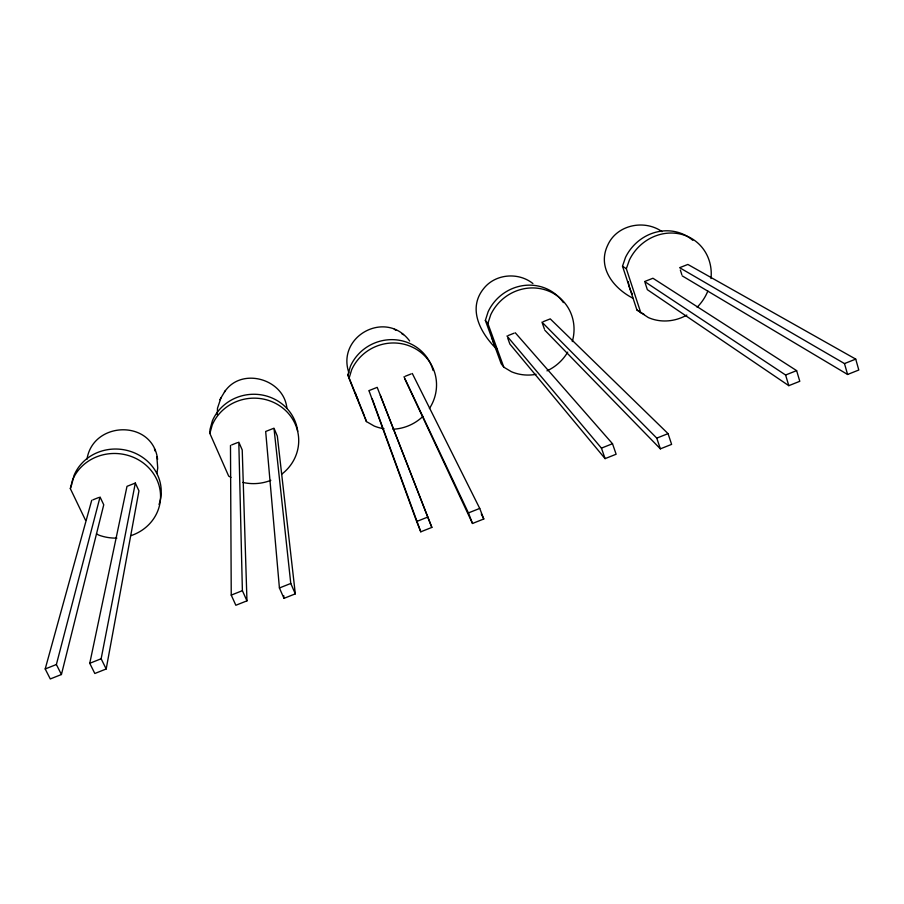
<?xml version="1.0" encoding="UTF-8"?>
<svg xmlns="http://www.w3.org/2000/svg" width="904" height="904" viewBox="0 0 904 904"><rect width="100%" height="100%" fill="white"/><g stroke="black" fill="none" stroke-linecap="round" stroke-linejoin="round"><path stroke-width="1.36" d="M91.722 500.307L45.2 668.96L50.285 678.949L61.427 674.52L103.745 504.782L100.05 497.008L56.376 664.519L61.427 674.52M217.31 414.936L217.491 408.212L221.005 397.794M230.972 477.368L228.678 476.103L209.864 433.434L210.044 429.298L212.417 420.744A44.488 42.341 -3.7 0 1 259.595 394.619A44.488 42.341 -3.7 0 1 297.71 431.377M156.889 473.538L157.737 468.023L156.844 456.836M106.186 668.983L138.956 490.849L135.329 483.052L127.001 486.341L89.756 663.299L94.818 673.491L106.186 668.983L101.146 658.767L135.329 483.052M85.564 520.32L70.331 488.612L72.501 480.148A45.562 42.296 5.5 0 1 147.352 466.407A45.562 42.296 5.5 0 1 130.978 535.643M72.173 482.725L74.038 475.447A45.11 41.912 5.7 0 1 131.136 451.616A45.11 41.912 5.7 0 1 159.047 504.455M209.864 433.434L212.259 424.88A44.929 42.725 -3.9 0 1 280.703 406.495A44.929 42.725 -3.9 0 1 281.924 474.035M384.019 428.745A44.601 42.883 -23.2 0 1 374.245 426.066L366.414 421.569L349.034 378.392L347.87 374.798L350.458 366.165A44.16 42.499 -23.2 0 1 394.155 339.701A44.16 42.499 -23.2 0 1 433.084 370.482M349.034 378.392L351.667 369.759A44.601 42.883 -23.2 0 1 413.297 347.599A44.601 42.883 -23.2 0 1 429.411 408.54M86.976 459.3C92.829 420.812 152.81 419.072 157.601 459.39M536.049 374.335A44.782 42.544 -42.1 0 1 511.438 371.736L503.81 367.171L501.178 363.724L485.358 320.423L488.137 311.733A44.341 42.172 -42.3 0 1 524.196 285.461A44.341 42.172 -42.3 0 1 563.395 302.614M70.331 488.612L71.868 483.934M503.81 367.171L487.866 323.496L490.725 314.773A44.782 42.544 -42.1 0 1 545.858 290.048A44.782 42.544 -42.1 0 1 572.288 341.554M686.837 315.067A45.245 41.946 -51.1 0 1 648.292 317.541L636.924 309.982L622.506 266.194L625.489 257.425A44.804 41.584 -51.3 0 1 692.826 240.351M640.857 312.908L626.336 268.737L629.433 259.934A45.245 41.946 -51.1 0 1 680.384 234.057A45.245 41.946 -51.1 0 1 710.985 278.568M224.441 392.099C240.939 366.561 284.025 378.674 286.896 408.258M219.853 399.726L225.412 390.471M45.2 668.96L56.376 664.519M231.243 595.103L242.385 590.674L238.803 442.112L242.227 449.977L246.962 600.844L235.842 605.262L231.243 595.103L230.486 445.401M380.358 395.319L431.852 527.416L420.778 531.812L416.654 521.495L427.75 517.077L377.194 387.353L368.9 390.641M506.963 336.005L601.431 448.124L612.505 443.728L616.132 454.237L605.092 458.622L509.879 344.062L507.777 338.254M645.219 281.946L785.599 375.013L796.627 370.629L799.791 381.296L788.796 385.669L647.343 289.664L645.072 282.681M89.756 663.299L101.146 658.767M279.415 587.973L290.772 583.464L273.98 428.191L265.674 431.479L279.415 587.973L283.98 598.358L295.314 593.849L277.336 436.09L274.466 429.321M403.998 376.753L468.419 512.918L479.73 508.421L483.787 518.986L472.498 523.472L404.89 379.025M544.423 329.079L541.982 322.152L656.767 438.124L668.056 433.637L671.615 444.372L660.361 448.847L544.829 330.231M855.726 359.114L687.865 264.443L679.616 267.697L844.483 363.577L855.726 359.114L858.8 370.018L847.59 374.471L682.204 275.867M92.909 499.833L98.864 497.471M231.673 444.926L237.616 442.576M405.184 376.279L411.105 373.94M508.15 335.542L514.06 333.203M543.168 321.688L550.253 318.886L668.056 433.637M644.688 281.517L652.937 278.251L796.627 370.629M409.648 341.011C385.951 308.976 336.039 336.401 348.989 373.024M662.067 231.65C644.473 219.186 617.014 224.667 607.838 244.927C596.832 267.403 613.613 288.455 633.218 298.376M96.479 533.88L98.83 535.123A45.562 42.296 5.5 0 0 116.876 538.106M394.325 329.305L395.805 330.186M401.692 333.632L403.489 334.695M532.908 283.54C518.478 271.968 495.595 273.72 483.866 288.353C467.018 308.772 480.679 333.395 496.771 349.226M636.924 309.982L640.043 311.925M642.134 313.213L644.213 314.513M622.506 266.194L626.336 268.737M515.246 332.74L612.505 443.728M485.358 320.423L487.866 323.496M412.292 373.465L479.73 508.421M481.278 513.935L483.787 518.986M242.385 590.674L246.962 600.844M290.772 583.464L295.314 593.849M347.87 374.798L364.594 416.337M427.75 517.077L431.852 527.416M468.419 512.918L472.498 523.472M372.211 398.822L420.778 531.812M369.16 391.172L416.654 521.495M601.431 448.124L605.092 458.622M656.767 438.124L660.361 448.847M365.092 417.591L366.414 421.569M680.35 270.036L681.831 274.703M785.599 375.013L788.796 385.669M154.437 448.813L155.092 451.028M844.483 363.577L847.59 374.471M283.72 595.566L283.98 598.358M270.816 480.329A44.929 42.725 -3.9 0 1 242.871 482.42M422.925 416.371A44.601 42.883 -23.2 0 1 392.924 429.231M358.221 399.884A36.804 35.414 -23.2 0 1 355.261 392.539M567.723 352.119A44.782 42.544 -42.1 0 1 546.988 370.855M496.872 349.238A36.951 35.143 -42.3 0 1 492.16 338.378M707.843 291.043A45.245 41.946 -51.1 0 1 697.131 307.224M632.404 294.218A37.335 34.646 -51.3 0 1 628.28 281.698"/></g></svg>
